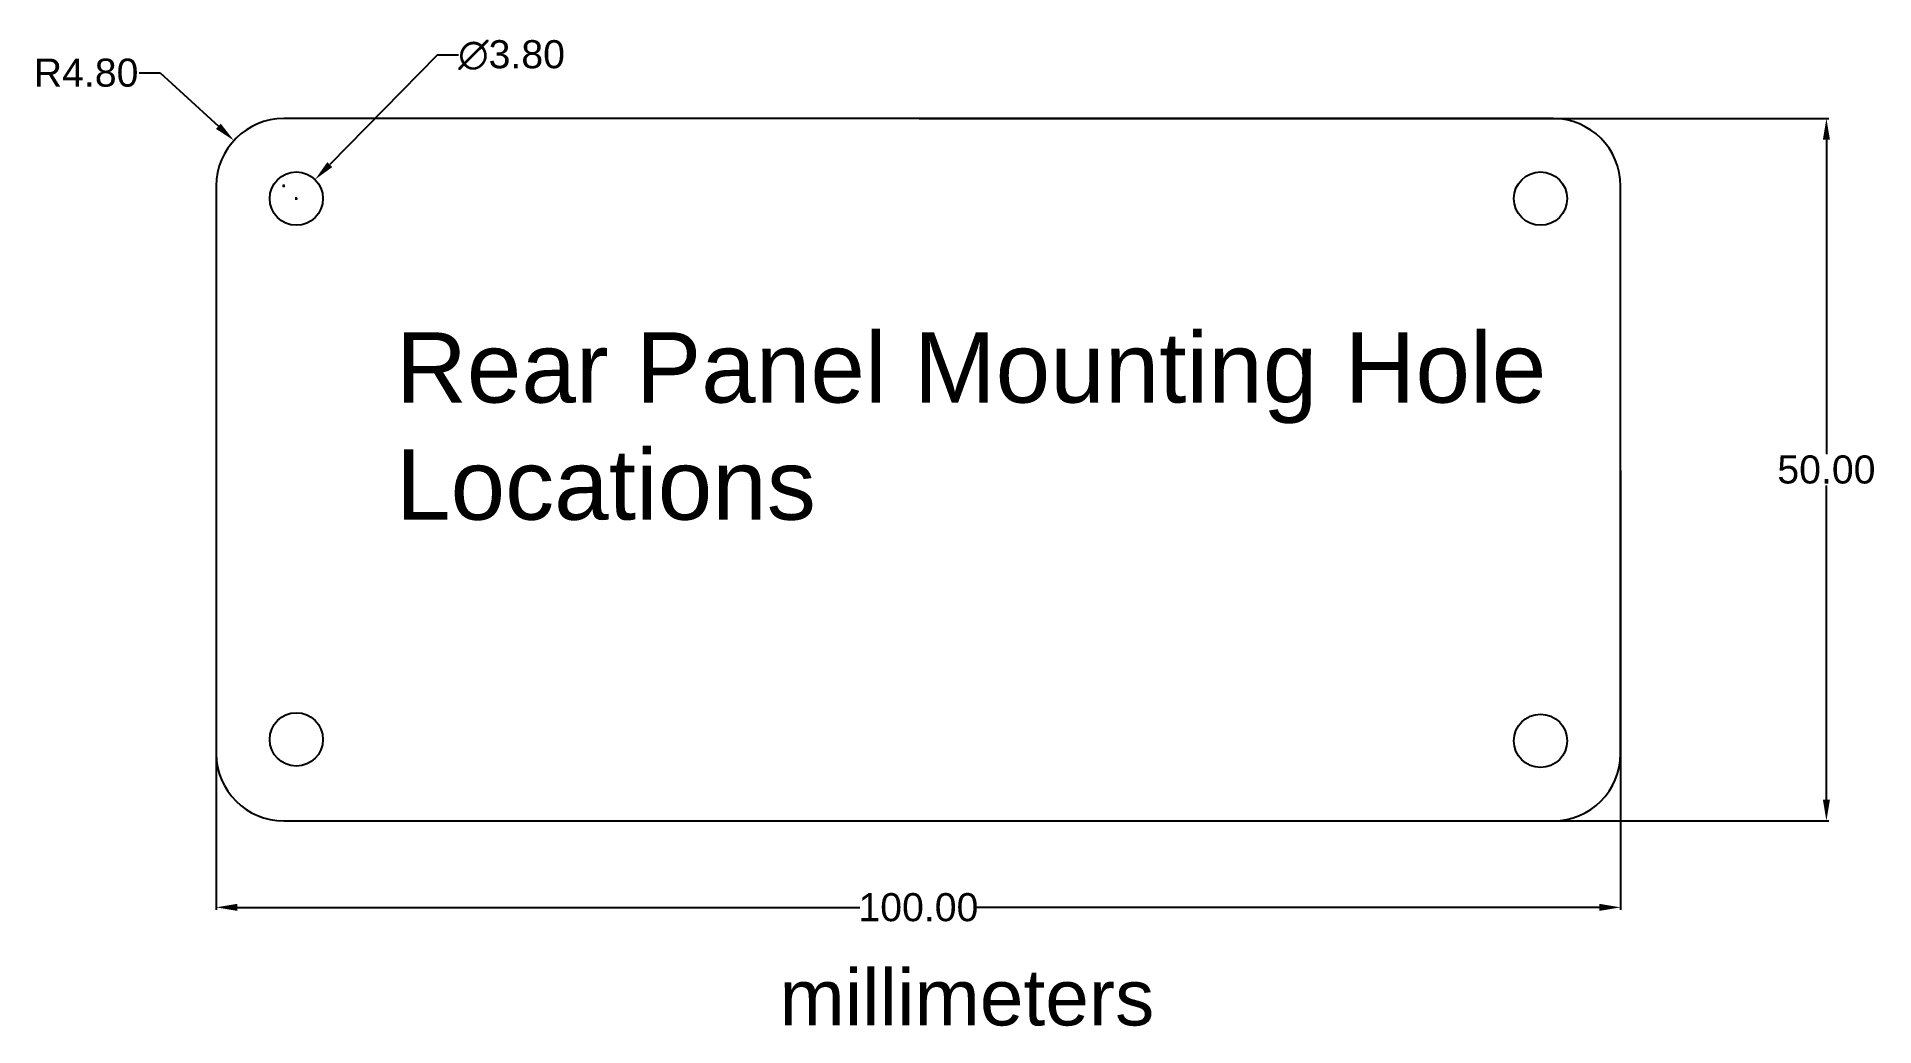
# Model space of a CAD drawing. Header units: millimetres. Extents: x 1 to 131, y -8 to 62.
import ezdxf

# ---------------------------------------------------------------- set-up
doc = ezdxf.new("R2010")
doc.units = ezdxf.units.MM
doc.styles.get("Standard").update_dxf_attribs({"font": ''})
doc.styles.get('Standard').set_extended_font_data('Arial')
doc.dimstyles.get("Standard").update_dxf_attribs({"dimtxt": 2, "dimasz": 1.5, "dimexe": 0.18, "dimexo": 0.0625, "dimgap": 0.09, "dimtad": 0, "dimtih": 1, "dimtoh": 1, "dimzin": 0, "dimdsep": 46, "dimtxsty": 'Standard', "dimcen": 0.09, "dimclrd": 256, "dimclre": 256, "dimclrt": 256, "dimazin": 0, "dimtfac": 1, "dimtofl": 0, "dimtmove": 0, "dimatfit": 3, "dimfxl": 1, "dimtolj": 1, "dimtzin": 0, "dimlwd": -1, "dimlwe": -1, "dimarcsym": 0})

# ---------------------------------------------------------------- blocks, each defined once
blk = doc.blocks.new('*D1')
at = {"transparency": 16777216}
for p, q in [((13.35, 31.12), (13.35, -0.15)), ((113.35, 31.12), (113.35, -0.15)), ((14.85, 0.03), (59.18, 0.03)), ((111.85, 0.03), (67.52, 0.03))]:
    blk.add_line(p, q, dxfattribs=at)
for points in [[(14.85, 0.28), (14.85, -0.22), (13.35, 0.03)], [(111.85, 0.28), (111.85, -0.22), (113.35, 0.03)]]:
    blk.add_solid(points, dxfattribs=at)
at = {"layer": 'Defpoints', "color": 0, "transparency": 16777216}
for p in [(13.35, 31.19), (113.35, 31.19), (113.35, 0.03)]:
    blk.add_point(p, dxfattribs=at)
at = {"transparency": 16777216, "insert": (63.35, 0.03), "char_height": 2, "attachment_point": 5}
blk.add_mtext('\\A1;100.00', dxfattribs=at)
blk = doc.blocks.new('*D2')
at = {"transparency": 16777216}
for p, q in [((63.41, 56.19), (128.19, 56.19)), ((128.01, 54.69), (128.01, 32.3)), ((128.01, 7.69), (128.01, 30.07)), ((63.41, 6.19), (128.19, 6.19))]:
    blk.add_line(p, q, dxfattribs=at)
for points in [[(127.76, 54.69), (128.26, 54.69), (128.01, 56.19)], [(127.76, 7.69), (128.26, 7.69), (128.01, 6.19)]]:
    blk.add_solid(points, dxfattribs=at)
at = {"layer": 'Defpoints', "color": 0, "transparency": 16777216}
for p in [(63.35, 56.19), (128.01, 56.19), (63.35, 6.19)]:
    blk.add_point(p, dxfattribs=at)
at = {"transparency": 16777216, "insert": (128.01, 31.19), "char_height": 2, "attachment_point": 5}
blk.add_mtext('\\A1;50.00', dxfattribs=at)
blk = doc.blocks.new('*D3')
at = {"transparency": 16777216}
for p, q in [((7.85, 59.44), (9.35, 59.44)), ((9.35, 59.44), (13.5, 55.64)), ((18.06, 51.39), (18.24, 51.39)), ((18.15, 51.3), (18.15, 51.48))]:
    blk.add_line(p, q, dxfattribs=at)
blk.add_solid([(13.67, 55.82), (13.33, 55.45), (14.61, 54.62)], dxfattribs=at)
at = {"layer": 'Defpoints', "color": 0, "transparency": 16777216}
for p in [(14.61, 54.62), (18.15, 51.39)]:
    blk.add_point(p, dxfattribs=at)
at = {"transparency": 16777216, "insert": (4.08, 59.44), "char_height": 2, "attachment_point": 5}
blk.add_mtext('\\A1;R4.80', dxfattribs=at)
blk = doc.blocks.new('*D4')
at = {"transparency": 16777216}
for p, q in [((29.09, 60.7), (21.43, 52.91)), ((30.59, 60.7), (29.09, 60.7)), ((18.96, 50.49), (19.14, 50.49)), ((19.05, 50.4), (19.05, 50.58))]:
    blk.add_line(p, q, dxfattribs=at)
blk.add_solid([(21.26, 53.08), (21.61, 52.73), (20.38, 51.84)], dxfattribs=at)
at = {"layer": 'Defpoints', "color": 0, "transparency": 16777216}
for p in [(20.38, 51.84), (17.72, 49.13)]:
    blk.add_point(p, dxfattribs=at)
at = {"transparency": 16777216, "insert": (34.38, 60.7), "char_height": 2, "attachment_point": 5}
blk.add_mtext('\\A1;∅3.80', dxfattribs=at)

msp = doc.modelspace()

# ---------------------------------------------------------------- linework, layer by layer
for p, q in [((108.552, 56.185), (18.152, 56.185)), ((13.352, 51.385), (13.352, 10.985)), ((113.352, 10.985), (113.352, 51.385)), ((18.152, 6.185), (108.552, 6.185))]:
    msp.add_line(p, q)
for centre in [(19.052, 50.485), (107.652, 50.485), (19.052, 11.985), (107.652, 11.885)]:
    msp.add_circle(centre, 1.898)
for centre, start, end in [((18.152, 51.385), 90, 180), ((108.552, 51.385), 0, 90), ((18.152, 10.985), 180, 270), ((108.552, 10.985), 270, 0)]:
    msp.add_arc(centre, 4.8, start, end)

# ---------------------------------------------------------------- texts
at = {"attachment_point": 1}
for s, width, insert, char_height in [('Rear Panel Mounting Hole Locations', 87.98401, (26.15, 40.964), 5), ('millimeters', 39.9033, (53.452, -4.376), 4)]:
    msp.add_mtext_dynamic_manual_height_columns(s, width=width, gutter_width=10, heights=[0], dxfattribs=dict(at, insert=insert, char_height=char_height))

# ---------------------------------------------------------------- dimensions: what is measured, and where the dimension line sits
dim = msp.add_diameter_dim_2p(p1=(17.721, 49.132), p2=(20.383, 51.839), dimstyle='Standard')
dim.commit()
dim.dimension.update_dxf_attribs({"geometry": '*D4', "text_midpoint": (34.38, 60.695), "dimtype": 163})
dim = msp.add_radius_dim(center=(18.152, 51.385), mpoint=(14.61, 54.625), dimstyle='Standard')
dim.commit()
dim.dimension.update_dxf_attribs({"geometry": '*D3', "text_midpoint": (4.083, 59.436), "dimtype": 164})
dim = msp.add_linear_dim(base=(128.008, 56.185), p1=(63.352, 6.185), p2=(63.352, 56.185), angle=90, dimstyle='Standard')
dim.commit()
dim.dimension.update_dxf_attribs({"geometry": '*D2', "text_midpoint": (128.008, 31.185)})
dim = msp.add_linear_dim(base=(113.352, 0.032), p1=(13.352, 31.185), p2=(113.352, 31.185), dimstyle='Standard')
dim.commit()
dim.dimension.update_dxf_attribs({"geometry": '*D1', "text_midpoint": (63.352, 0.032)})

doc.saveas('drawing.dxf')
